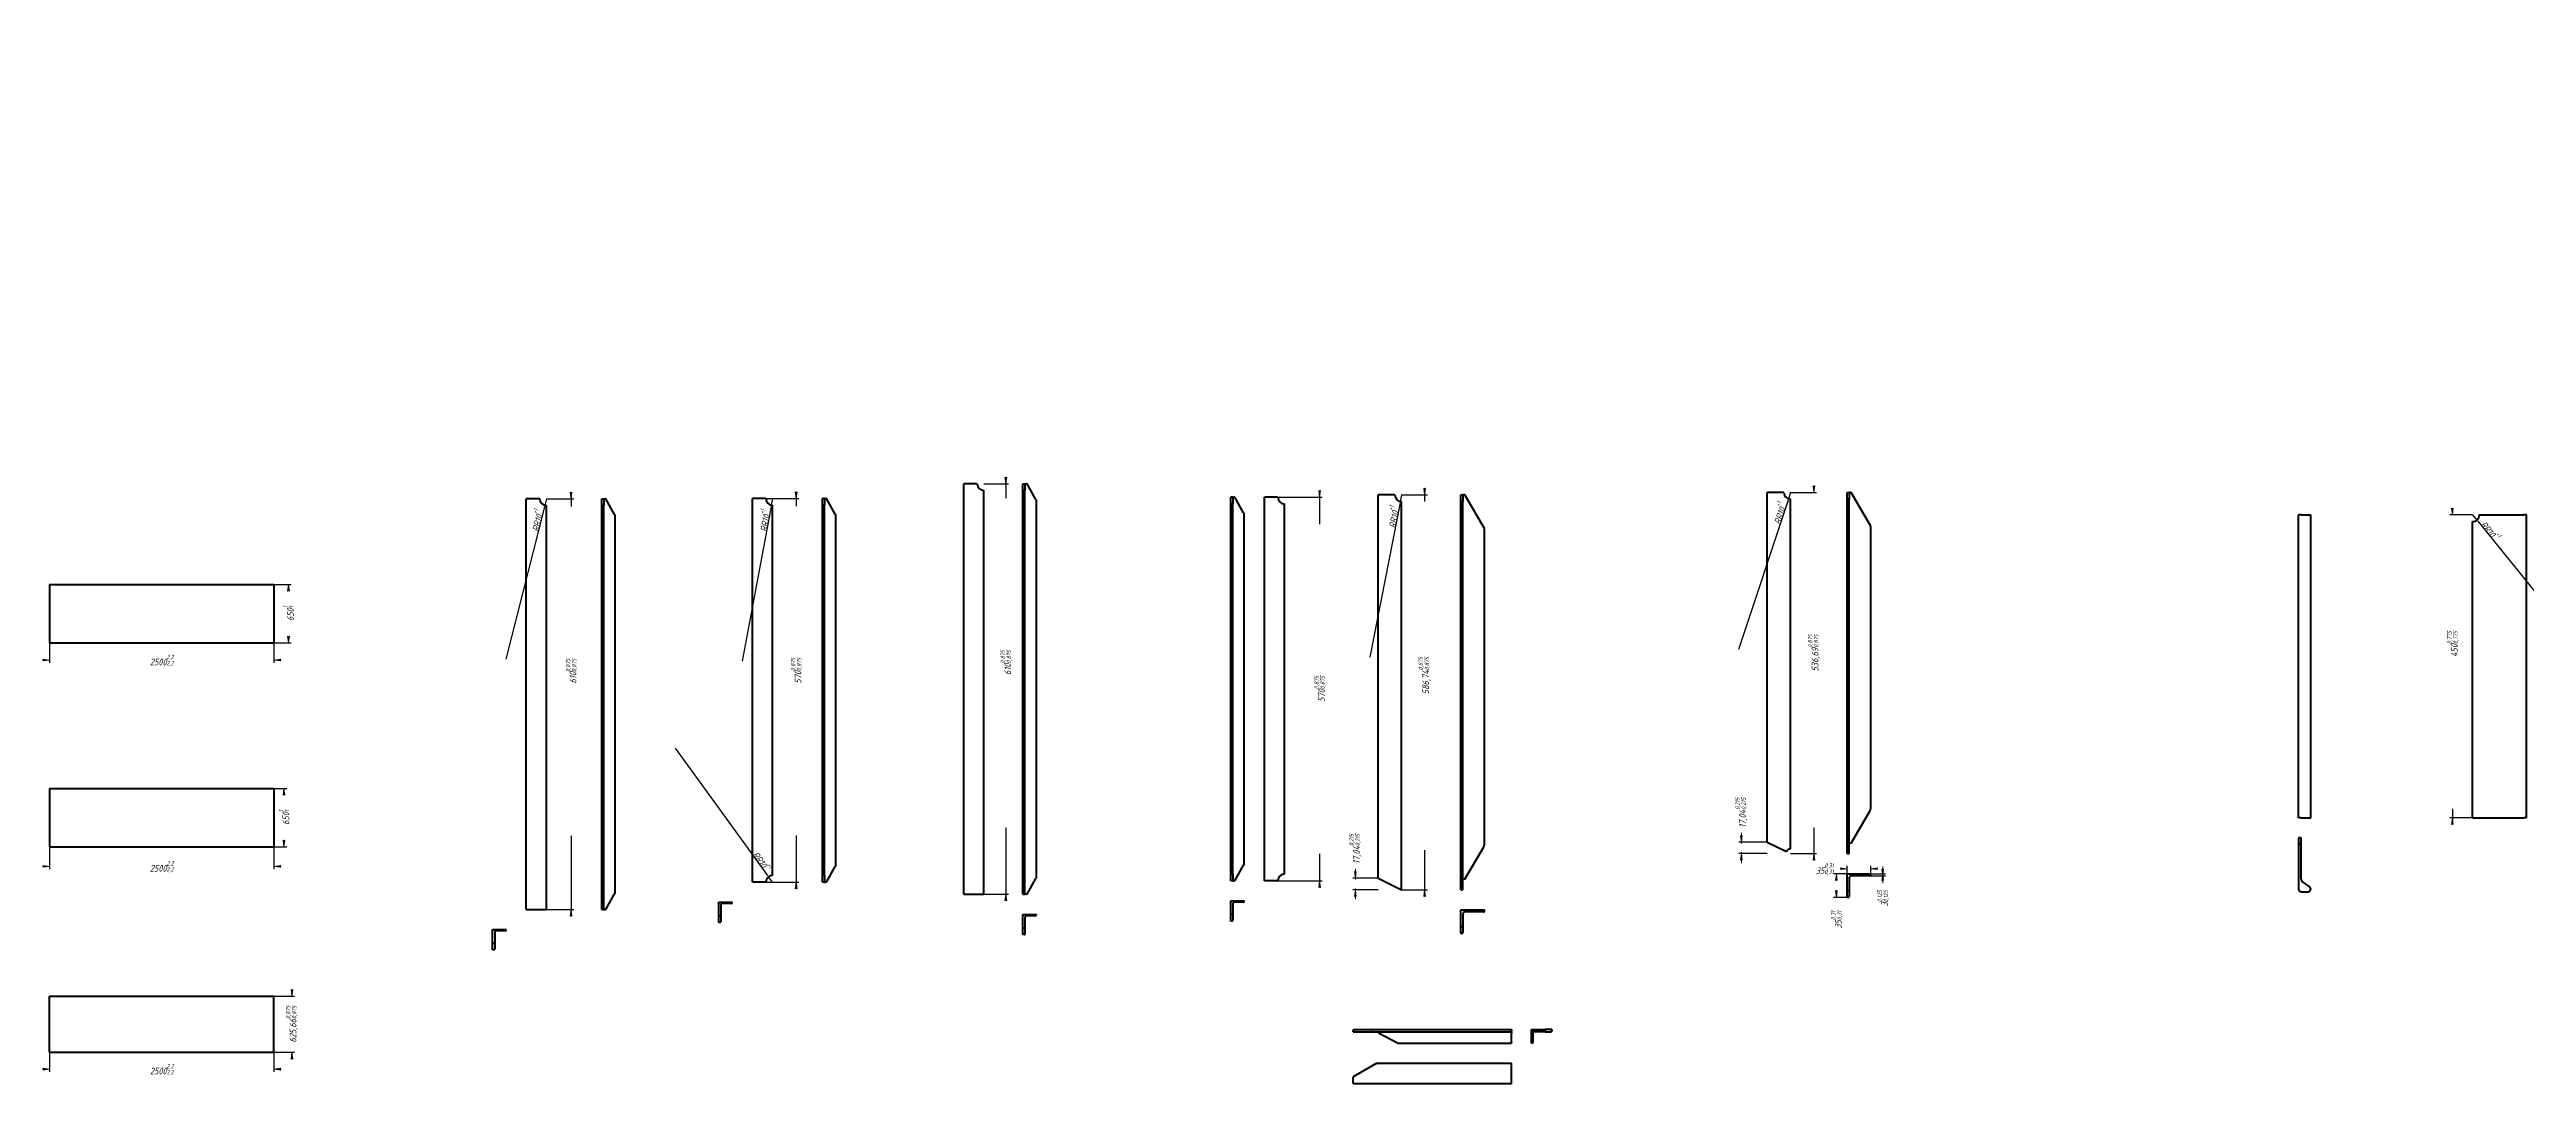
# Model space of a CAD drawing. Header units: millimetres. Extents: x -33 to 1807, y -471 to 297.
import ezdxf

# ---------------------------------------------------------------- set-up
doc = ezdxf.new("R2010")
doc.units = ezdxf.units.MM
doc.linetypes.add('K5LT_BASIC', pattern=[0])
doc.linetypes.add('K5LT_THIN', pattern=[0])
doc.layers.add('Системный слой', color=7, linetype='Continuous')
doc.layers.add('Системный слой (1)', color=7, linetype='Continuous', true_color=0x909090)
doc.styles.add('KDIMTEXTSTYLE', font='GOST_AU.SHX', dxfattribs={"width": 0.96, "oblique": 15, "height": 5})
doc.dimstyles.new('KDIMSTYLE (0.07)', dxfattribs={"dimtxt": 5, "dimasz": 1, "dimexe": 2, "dimexo": 0, "dimgap": 1, "dimtad": 1, "dimlfac": 15, "dimtxsty": 'KDIMTEXTSTYLE', "dimsah": 1, "dimcen": 0, "dimdle": 1, "dimadec": 0, "dimazin": 0, "dimtfac": 0.667, "dimtmove": 0, "dimatfit": 3, "dimfxl": 1, "dimtvp": 1, "dimtolj": 1, "dimtzin": 0, "dimarcsym": 0})
doc.dimstyles.new('KDIMSTYLE (0.50)', dxfattribs={"dimtxt": 5, "dimasz": 1, "dimexe": 2, "dimexo": 0, "dimgap": 1, "dimtad": 1, "dimlfac": 2, "dimtxsty": 'KDIMTEXTSTYLE', "dimsah": 1, "dimcen": 0, "dimdle": 1, "dimadec": 0, "dimazin": 0, "dimtfac": 0.667, "dimtmove": 0, "dimatfit": 3, "dimfxl": 1, "dimtvp": 1, "dimtolj": 1, "dimtzin": 0, "dimarcsym": 0})

# ---------------------------------------------------------------- blocks, each defined once
blk = doc.blocks.new('KDIMARROW_01')
at = {"layer": 'Системный слой'}
blk.add_hatch(color=0, dxfattribs=at).paths.add_polyline_path([(0, 0), (-5, 0.658262491226197), (-4.5, 5.51091059616309e-16), (-5, -0.6582624912261956)])
at = {"layer": 'Системный слой', "color": 0, "linetype": 'K5LT_THIN', "lineweight": 18}
for p, q in [((-4.5, 5.51091059616309e-16), (-5, 0.658262491226197)), ((-5, 0.658262491226197), (0, 0)), ((0, 0), (-5, -0.6582624912261956)), ((-5, -0.6582624912261956), (-4.5, 5.51091059616309e-16))]:
    blk.add_line(p, q, dxfattribs=at)
at = {"layer": 'Системный слой (1)', "color": 0, "linetype": 'K5LT_THIN', "lineweight": 18}
blk.add_line((0, 0), (-1, 0), dxfattribs=at)
blk = doc.blocks.new('KDIMARROW_02')
at = {"layer": 'Системный слой'}
blk.add_hatch(color=0, dxfattribs=at).paths.add_polyline_path([(4.5, -5.51091059616309e-16), (5, 0.6582624912261956), (0, 0), (5, -0.658262491226197)])
at = {"layer": 'Системный слой', "color": 0, "linetype": 'K5LT_THIN', "lineweight": 18}
for p, q in [((5, 0.6582624912261956), (0, 0)), ((0, 0), (5, -0.658262491226197)), ((0, 0), (7, -8.572527594031472e-16)), ((4.5, -5.51091059616309e-16), (5, 0.6582624912261956)), ((5, -0.658262491226197), (4.5, -5.51091059616309e-16))]:
    blk.add_line(p, q, dxfattribs=at)
at = {"layer": 'Системный слой (1)', "color": 0, "linetype": 'K5LT_THIN', "lineweight": 18}
blk.add_line((0, 0), (-1, 0), dxfattribs=at)

msp = doc.modelspace()

# ---------------------------------------------------------------- linework, layer by layer
at = {"layer": 'Системный слой (1)', "color": 5, "linetype": 'K5LT_BASIC', "lineweight": 60, "true_color": 0x0000ff}
for p, q in [((499.12676718782, -36.63533746956966), (489.12676718782, -36.63533746956966)), ((489.12676718782, -321.6353374695697), (489.12676718782, -36.63533746956966)), ((542.6267671878195, -36.63533746956966), (541.1267671878194, -36.63533746956966)), ((541.1267671878194, -41.63533746956966), (541.1267671878194, -36.63533746956966)), ((542.6267671878195, -36.63533746956966), (542.6267671878195, -41.61027465510273)), ((542.6267671878195, -36.63533746956966), (543.6267671878196, -36.63533746956966)), ((544.1267671878194, -36.63533746956966), (543.6267671878196, -36.63533746956966)), ((550.6267671878195, -48.24248032671261), (544.1267671878194, -36.63533746956966)), ((646.1009709890376, -330.6353374695692), (646.1009709890376, -25.63533746956921)), ((656.1009709890377, -25.63533746956921), (646.1009709890376, -25.63533746956921)), ((661.1009709890376, -330.6353374695692), (661.1009709890377, -30.63533746956921)), ((690.1009709890376, -30.63533746956921), (690.1009709890376, -25.63533746956921)), ((690.1009709890376, -25.63533746956921), (691.6009709890377, -25.63533746956921)), ((690.1009709890376, -330.6353374695692), (690.1009709890376, -30.63533746956921)), ((691.1009709890377, -30.63533746956921), (690.1009709890376, -30.63533746956921)), ((691.6009709890377, -25.63533746956921), (692.6009709890378, -25.63533746956921)), ((691.6009709890377, -25.63533746956921), (691.6009709890377, -30.61027465510227)), ((691.6009709890376, -330.6353374695692), (691.6009709890377, -30.61027465510227)), ((693.1009709890376, -25.63533746956921), (692.6009709890378, -25.63533746956921)), ((699.6009709890377, -37.24248032671221), (693.1009709890376, -25.63533746956921)), ((845.8871559750696, -35.63533746956921), (844.3871559750695, -35.63533746956921)), ((844.3871559750695, -40.63533746956921), (844.3871559750695, -35.63533746956921)), ((845.8871559750696, -35.63533746956921), (845.8871559750696, -40.61027465510227)), ((845.8871559750696, -35.63533746956921), (846.8871559750697, -35.63533746956921)), ((847.3871559750695, -35.63533746956921), (846.8871559750697, -35.63533746956921)), ((853.8871559750696, -47.24248032671215), (847.3871559750695, -35.63533746956921)), ((879.3871559750698, -35.63533746956921), (869.3871559750698, -35.63533746956921)), ((869.3871559750698, -320.6353374695692), (869.3871559750698, -35.63533746956921)), ((953.7801484188576, -318.7896282591973), (953.7801484188578, -33.93828475042909)), ((966.2801484188581, -33.93828475042909), (953.7801484188578, -33.93828475042909)), ((1015.280148418857, -38.93828475042903), (1015.280148418857, -33.93828475042909)), ((1015.280148418857, -33.93828475042909), (1016.780148418857, -33.93828475042909)), ((1016.780148418857, -33.93828475042909), (1016.780148418857, -38.88171473375036)), ((1018.280148418857, -33.93828475042909), (1016.780148418857, -33.93828475042909)), ((1032.030148418857, -57.64518130215316), (1018.280148418857, -33.93828475042909)), ((1242.683080552258, -291.9201417334533), (1242.683080552258, -32.09241851751955)), ((1255.183080552258, -32.09241851751955), (1242.683080552258, -32.09241851751955)), ((1302.183080552256, -32.09241851751955), (1303.683080552257, -32.09241851751955)), ((1302.183080552257, -37.09241851751949), (1302.183080552256, -32.09241851751955)), ((1303.683080552257, -32.09241851751955), (1303.683080552256, -37.03584850084081)), ((1305.183080552256, -32.09241851751955), (1303.683080552257, -32.09241851751955)), ((1318.933080552256, -55.79931506924362), (1305.183080552256, -32.09241851751955)), ((321.2650297092123, -341.885466801781), (321.2650297092123, -36.88546680178104)), ((331.2650297092127, -36.88546680178104), (321.2650297092123, -36.88546680178104)), ((336.2650297092127, -341.885466801781), (336.2650297092127, -41.88546680178104)), ((377.2650297092101, -41.88546680178104), (377.2650297092101, -36.88546680178104)), ((377.2650297092101, -36.88546680178104), (378.7650297092101, -36.88546680178104)), ((377.2650297092101, -341.885466801781), (377.2650297092101, -41.88546680178104)), ((378.2650297092102, -41.88546680178104), (377.2650297092101, -41.88546680178104)), ((378.7650297092101, -36.88546680178104), (378.7650297092101, -41.8604039873141)), ((378.7650297092101, -36.88546680178104), (379.7650297092102, -36.88546680178104)), ((378.7650297092101, -341.885466801781), (378.7650297092101, -41.8604039873141)), ((380.2650297092101, -36.88546680178104), (379.7650297092102, -36.88546680178104)), ((386.7650297092101, -48.49260965892404), (380.2650297092101, -36.88546680178104)), ((386.7650297092101, -48.49260965892404), (387.2650297092101, -49.38546680178104)), ((387.2650297092101, -329.385466801781), (387.2650297092101, -49.38546680178104)), ((504.12676718782, -316.6353374695687), (504.12676718782, -41.63533746956966)), ((541.1267671878194, -316.6353374695687), (541.1267671878194, -41.63533746956966)), ((542.1267671878195, -41.63533746956966), (541.1267671878194, -41.63533746956966)), ((542.6267671878195, -316.6604002840356), (542.6267671878195, -41.61027465510273)), ((550.6267671878195, -48.24248032671261), (551.1267671878194, -49.13533746956966)), ((551.1267671878194, -309.1353374695687), (551.1267671878194, -49.13533746956966)), ((699.6009709890377, -37.24248032671221), (700.1009709890377, -38.13533746956921)), ((700.1009709890377, -318.1353374695692), (700.1009709890377, -38.13533746956921)), ((844.3871559750695, -315.6353374695682), (844.3871559750695, -40.63533746956921)), ((845.3871559750696, -40.63533746956921), (844.3871559750695, -40.63533746956921)), ((845.8871559750696, -315.6604002840351), (845.8871559750696, -40.61027465510227)), ((853.8871559750696, -47.24248032671215), (854.3871559750695, -48.13533746956921)), ((854.3871559750695, -308.1353374695682), (854.3871559750695, -48.13533746956921)), ((884.3871559750698, -315.6353374695682), (884.3871559750698, -40.63533746956921)), ((971.2801484188578, -327.3073273742424), (971.2801484188578, -38.93828475042903)), ((1015.280148418857, -327.3073273742424), (1015.280148418857, -38.93828475042903)), ((1016.030148418857, -38.93828475042903), (1015.280148418857, -38.93828475042903)), ((1016.780148418857, -326.9422831264548), (1016.780148418857, -38.88171473375036)), ((1260.183080552258, -296.9378408484984), (1260.183080552258, -37.09241851751949)), ((1302.933080552256, -37.09241851751949), (1302.183080552257, -37.09241851751949)), ((1302.183080552256, -300.4378408484984), (1302.183080552257, -37.09241851751949)), ((1303.683080552256, -300.0727966007108), (1303.683080552256, -37.03584850084081)), ((1637.362507085547, -273.7651296830093), (1637.362507085547, -48.76512968300926)), ((1639.362507085547, -48.76512968300926), (1637.362507085547, -48.76512968300926)), ((1639.362507085547, -48.76512968300926), (1644.507015393093, -48.76512968300926)), ((1644.507015393093, -48.76512968300926), (1646.507015393093, -48.76512968300926)), ((1646.507015393093, -273.7651296830093), (1646.507015393093, -48.76512968300926)), ((1766.673505587178, -273.7651296830093), (1766.673505587178, -53.76512968300921)), ((1771.67350558718, -48.76512968300926), (1804.673505587178, -48.76512968300926)), ((1806.673505587178, -48.76512968300926), (1804.673505587178, -48.76512968300926)), ((1806.673505587178, -273.7651296830093), (1806.673505587178, -48.76512968300926)), ((1032.780148418857, -58.93828475042909), (1032.030148418857, -57.64518130215316)), ((1032.780148418857, -294.1546725069849), (1032.780148418857, -58.93828475042909)), ((1319.683080552256, -57.09241851751955), (1318.933080552256, -55.79931506924362)), ((1319.683080552256, -267.2851859812416), (1319.683080552256, -57.09241851751955)), ((-32.81804894095583, -100.4869558577005), (-32.81804894095583, -143.8202891910339)), ((-32.81804894095583, -100.4869558577005), (133.8486177257108, -100.4869558577005)), ((133.8486177257108, -100.4869558577005), (133.8486177257108, -143.8202891910339)), ((-32.81804894095583, -143.8202891910339), (133.8486177257108, -143.8202891910339)), ((-32.81804894095588, -252.0113402136961), (133.8486177257108, -252.0113402136961)), ((-32.81804894095588, -252.0113402136961), (-32.81804894095588, -295.3446735470294)), ((133.8486177257108, -252.0113402136961), (133.8486177257108, -295.3446735470294)), ((1305.183080552256, -292.6502302290291), (1318.933080552256, -268.9433336773049)), ((1639.362507085547, -273.7651296830093), (1637.362507085547, -273.7651296830093)), ((1639.362507085547, -273.7651296830093), (1644.507015393093, -273.7651296830093)), ((1644.507015393093, -273.7651296830093), (1646.507015393093, -273.7651296830093)), ((1766.673505587178, -273.7651296830093), (1804.673505587178, -273.7651296830093)), ((1806.673505587178, -273.7651296830093), (1804.673505587178, -273.7651296830093)), ((1242.683080552258, -291.9201417334533), (1257.036053899898, -298.9061022123938)), ((1637.362507085547, -288.765129683009), (1637.362507085547, -293.7651296830106)), ((1639.362507085546, -288.7651296830106), (1637.362507085547, -288.765129683009)), ((1639.362507085546, -293.7651296830106), (1637.362507085547, -293.7651296830106)), ((1637.362507085547, -293.7651296830106), (1637.362507085547, -326.765129683009)), ((1639.362507085546, -293.7651296830106), (1639.362507085546, -288.7651296830106)), ((1639.362507085547, -319.5151296830093), (1639.362507085546, -293.7651296830106)), ((-32.81804894095588, -295.3446735470294), (133.8486177257108, -295.3446735470294)), ((544.1267671878194, -321.6353374695687), (550.6267671878195, -310.0281946124258)), ((551.1267671878194, -309.1353374695687), (550.6267671878195, -310.0281946124258)), ((847.3871559750695, -320.6353374695682), (853.8871559750696, -309.0281946124253)), ((854.3871559750695, -308.1353374695682), (853.8871559750696, -309.0281946124253)), ((1018.280148418857, -319.5197167547726), (1032.030148418857, -295.8128202030484)), ((1302.183080552256, -300.4378408484984), (1302.933080552256, -300.4378408484984)), ((380.2650297092101, -341.885466801781), (386.7650297092101, -330.2783239446381)), ((387.2650297092101, -329.385466801781), (386.7650297092101, -330.2783239446381)), ((499.12676718782, -321.6353374695697), (489.12676718782, -321.6353374695697)), ((542.1267671878195, -316.6353374695687), (541.1267671878194, -316.6353374695687)), ((541.1267671878194, -321.6353374695697), (541.1267671878194, -316.6353374695687)), ((542.6267671878195, -321.6353374695687), (541.1267671878194, -321.6353374695697)), ((542.6267671878195, -316.6604002840356), (542.6267671878195, -321.6353374695687)), ((542.6267671878195, -321.6353374695687), (543.6267671878196, -321.6353374695697)), ((544.1267671878194, -321.6353374695687), (543.6267671878196, -321.6353374695697)), ((646.1009709890376, -330.6353374695692), (661.1009709890376, -330.6353374695692)), ((690.1009709890376, -330.6353374695692), (691.1009709890377, -330.6353374695692)), ((691.1009709890377, -330.6353374695692), (691.6009709890376, -330.6353374695692)), ((692.6009709890378, -330.6353374695692), (691.6009709890376, -330.6353374695692)), ((692.6009709890378, -330.6353374695692), (693.1009709890376, -330.6353374695692)), ((693.1009709890376, -330.6353374695692), (699.6009709890377, -319.0281946124263)), ((700.1009709890377, -318.1353374695692), (699.6009709890377, -319.0281946124263)), ((844.3871559750695, -320.6353374695692), (844.3871559750695, -315.6353374695682)), ((845.3871559750696, -315.6353374695682), (844.3871559750695, -315.6353374695682)), ((845.8871559750696, -320.6353374695682), (844.3871559750695, -320.6353374695692)), ((845.8871559750696, -315.6604002840351), (845.8871559750696, -320.6353374695682)), ((845.8871559750696, -320.6353374695682), (846.8871559750697, -320.6353374695692)), ((847.3871559750695, -320.6353374695682), (846.8871559750697, -320.6353374695692)), ((879.3871559750698, -320.6353374695692), (869.3871559750698, -320.6353374695692)), ((953.7801484188576, -318.7896282591973), (971.2801484188578, -327.3073273742424)), ((1015.280148418857, -327.3073273742424), (1016.030148418857, -327.3073273742424)), ((1302.183080552256, -315.4378408484979), (1305.183080552256, -315.4378408484979)), ((1302.183080552256, -327.9378408484981), (1302.183080552256, -315.4378408484979)), ((1302.183080552256, -327.9378408484981), (1303.683080552257, -327.9378408484981)), ((1302.183080552257, -332.9378408484979), (1302.183080552256, -327.9378408484981)), ((1303.683080552256, -318.4378408484979), (1303.683080552257, -327.9378408484981)), ((1303.683080552257, -327.9378408484981), (1303.683080552256, -332.1878408484979)), ((1305.183080552256, -315.4378408484979), (1319.683080552256, -315.4378408484979)), ((1305.183080552256, -316.9378408484979), (1305.183080552256, -315.4378408484979)), ((1318.933080552256, -316.9378408484979), (1305.183080552256, -316.9378408484979)), ((1319.683080552256, -316.1878408484999), (1319.683080552256, -315.4378408484979)), ((1639.362507085547, -328.765129683009), (1644.507015393093, -328.765129683009)), ((1645.686639522082, -325.1500485970246), (1640.182882956557, -321.1302107689942)), ((321.2650297092123, -341.885466801781), (336.2650297092127, -341.885466801781)), ((377.2650297092101, -341.885466801781), (378.2650297092102, -341.885466801781)), ((378.2650297092102, -341.885466801781), (378.7650297092101, -341.885466801781)), ((379.7650297092102, -341.885466801781), (378.7650297092101, -341.885466801781)), ((379.7650297092102, -341.885466801781), (380.2650297092101, -341.885466801781)), ((464.1267671878194, -346.63533746957), (464.1267671878194, -336.63533746957)), ((464.1267671878194, -336.63533746957), (467.1267671878194, -336.63533746957)), ((465.6267671878195, -346.63533746957), (464.1267671878194, -346.63533746957)), ((464.1267671878194, -351.63533746957), (464.1267671878194, -346.63533746957)), ((465.6267671878195, -338.6353374695698), (465.6267671878195, -346.63533746957)), ((465.6267671878195, -346.63533746957), (465.6267671878195, -351.13533746957)), ((467.1267671878194, -337.63533746957), (466.6267671878196, -337.63533746957)), ((467.1267671878194, -337.63533746957), (467.1267671878194, -336.63533746957)), ((467.1267671878194, -336.63533746957), (474.1267671878194, -336.63533746957)), ((473.6267671878195, -337.63533746957), (467.1267671878194, -337.63533746957)), ((474.1267671878194, -337.1353374695698), (474.1267671878194, -336.63533746957)), ((690.1009709890376, -345.6353374695693), (693.1009709890376, -345.6353374695694)), ((690.1009709890376, -355.6353374695694), (690.1009709890376, -345.6353374695693)), ((691.6009709890377, -347.6353374695693), (691.6009709890377, -355.6353374695694)), ((693.1009709890376, -346.6353374695693), (692.6009709890378, -346.6353374695693)), ((693.1009709890376, -346.6353374695693), (693.1009709890376, -345.6353374695694)), ((693.1009709890376, -345.6353374695694), (700.1009709890377, -345.6353374695694)), ((699.6009709890377, -346.6353374695693), (693.1009709890376, -346.6353374695693)), ((700.1009709890377, -346.1353374695694), (700.1009709890377, -345.6353374695694)), ((844.3871559750695, -345.6353374695694), (844.3871559750695, -335.6353374695694)), ((844.3871559750695, -335.6353374695694), (847.3871559750695, -335.6353374695694)), ((845.8871559750696, -345.6353374695694), (844.3871559750695, -345.6353374695694)), ((844.3871559750695, -350.6353374695694), (844.3871559750695, -345.6353374695694)), ((845.8871559750696, -337.6353374695694), (845.8871559750696, -345.6353374695694)), ((845.8871559750696, -345.6353374695694), (845.8871559750696, -350.1353374695694)), ((847.3871559750695, -336.6353374695695), (846.8871559750697, -336.6353374695694)), ((847.3871559750695, -336.6353374695695), (847.3871559750695, -335.6353374695694)), ((847.3871559750695, -335.6353374695694), (854.3871559750695, -335.6353374695694)), ((853.8871559750696, -336.6353374695694), (847.3871559750695, -336.6353374695695)), ((854.3871559750695, -336.1353374695695), (854.3871559750695, -335.6353374695694)), ((1015.280148418857, -342.3073273742427), (1018.280148418857, -342.3073273742427)), ((1015.280148418857, -354.807327374243), (1015.280148418857, -342.3073273742427)), ((1016.780148418857, -345.3073273742427), (1016.780148418857, -354.807327374243)), ((1018.280148418857, -342.3073273742427), (1032.780148418857, -342.3073273742427)), ((1018.280148418857, -343.8073273742427), (1018.280148418857, -342.3073273742427)), ((1032.030148418857, -343.8073273742427), (1018.280148418857, -343.8073273742427)), ((1032.780148418857, -343.0573273742448), (1032.780148418857, -342.3073273742427)), ((1302.933080552256, -332.9378408484979), (1302.183080552257, -332.9378408484979)), ((296.2650297092101, -356.8854668017811), (299.2650297092101, -356.8854668017816)), ((296.2650297092101, -366.8854668017816), (296.2650297092101, -356.8854668017811)), ((296.2650297092101, -371.8854668017816), (296.2650297092101, -366.8854668017816)), ((296.2650297092101, -366.8854668017816), (297.7650297092101, -366.8854668017816)), ((297.7650297092101, -358.8854668017814), (297.7650297092101, -366.8854668017816)), ((297.7650297092101, -366.8854668017816), (297.7650297092101, -371.3854668017811)), ((299.2650297092101, -357.8854668017811), (298.7650297092102, -357.8854668017811)), ((299.2650297092101, -357.8854668017811), (299.2650297092101, -356.8854668017816)), ((299.2650297092101, -356.8854668017816), (306.2650297092101, -356.8854668017816)), ((305.7650297092101, -357.8854668017811), (299.2650297092101, -357.8854668017811)), ((306.2650297092101, -357.3854668017814), (306.2650297092101, -356.8854668017816)), ((465.1267671878195, -351.63533746957), (464.1267671878194, -351.63533746957)), ((690.1009709890376, -360.6353374695694), (690.1009709890376, -355.6353374695694)), ((690.1009709890376, -355.6353374695694), (691.6009709890377, -355.6353374695694)), ((691.1009709890377, -360.6353374695694), (690.1009709890376, -360.6353374695694)), ((691.6009709890377, -355.6353374695694), (691.6009709890377, -360.1353374695693)), ((845.3871559750696, -350.6353374695694), (844.3871559750695, -350.6353374695694)), ((1015.280148418857, -359.8073273742427), (1015.280148418857, -354.807327374243)), ((1015.280148418857, -354.807327374243), (1016.780148418857, -354.807327374243)), ((1016.030148418857, -359.8073273742427), (1015.280148418857, -359.8073273742427)), ((1016.780148418857, -354.807327374243), (1016.780148418857, -359.0573273742427)), ((297.2650297092102, -371.8854668017816), (296.2650297092101, -371.8854668017816)), ((-32.81804894095588, -448.0628108110973), (-32.81804894095588, -406.35189635682)), ((-32.81804894095588, -406.35189635682), (133.8486177257108, -406.35189635682)), ((133.8486177257108, -448.0628108110973), (133.8486177257108, -406.35189635682)), ((935.3238927439638, -431.245261885792), (1052.823892743963, -431.245261885792)), ((935.3238927439638, -431.245261885792), (935.3238927439638, -432.2452618857922)), ((935.3238927439638, -432.7452618857921), (935.3238927439638, -432.2452618857922)), ((935.3238927439638, -432.7452618857921), (1052.823892743963, -432.7452618857921)), ((949.6456452837571, -432.745261885792), (949.6456452837571, -432.7623091822754)), ((954.6768339204347, -433.7452618857922), (952.8238927439636, -432.745261885792)), ((954.6768339204347, -433.7452618857922), (967.6474221557283, -440.7452618857921)), ((968.5738927439636, -441.245261885792), (967.6474221557283, -440.7452618857921)), ((968.5738927439636, -441.245261885792), (1052.823892743963, -441.245261885792)), ((1052.823892743963, -431.245261885792), (1052.823892743963, -432.2452618857922)), ((1052.823892743963, -432.7452618857921), (1052.823892743963, -432.2452618857922)), ((1052.823892743963, -432.7452618857921), (1052.823892743963, -433.7452618857922)), ((1052.823892743963, -440.7452618857921), (1052.823892743963, -433.7452618857922)), ((1052.823892743963, -440.7452618857921), (1052.823892743963, -441.245261885792)), ((1067.823892743965, -431.245261885792), (1077.823892743966, -431.245261885792)), ((1067.823892743965, -432.745261885792), (1067.823892743965, -431.245261885792)), ((1067.823892743965, -441.245261885792), (1067.823892743965, -432.745261885792)), ((1069.640034149798, -432.745261885792), (1067.823892743965, -432.745261885792)), ((1068.323892743966, -441.245261885792), (1067.823892743965, -441.245261885792)), ((1068.823892743966, -433.7452618857922), (1068.823892743966, -440.7452618857921)), ((1069.640034149798, -432.7623091822754), (1069.640034149798, -432.745261885792)), ((1077.823892743966, -432.745261885792), (1069.823892743966, -432.745261885792)), ((1082.823892743965, -431.245261885792), (1077.823892743966, -431.245261885792)), ((1077.823892743966, -431.245261885792), (1077.823892743966, -432.745261885792)), ((1077.823892743966, -432.745261885792), (1082.323892743965, -432.7452618857921)), ((1082.823892743965, -431.245261885792), (1082.823892743965, -432.2452618857922)), ((-32.81804894095588, -448.0628108110973), (133.8486177257108, -448.0628108110973)), ((952.8238927439637, -456.2452618857944), (935.3238927439638, -466.2452618857947)), ((952.8238927439637, -456.2452618857944), (1052.823892743963, -456.2452618857944)), ((1052.823892743963, -471.2452618857944), (1052.823892743963, -456.2452618857944)), ((935.3238927439638, -471.2452618857944), (935.3238927439638, -466.2452618857947)), ((935.3238927439638, -471.2452618857944), (1052.823892743963, -471.2452618857944))]:
    msp.add_line(p, q, dxfattribs=at)
for centre, radius, start, end in [((504.12676718782, -36.63533746956966), 4.999999999999893, 180, 270), ((661.1009709890377, -25.63533746956921), 5.000000000000004, 180, 270), ((884.3871559750698, -35.63533746956921), 5.000000000000004, 180, 270), ((971.2801484188578, -33.93828475042909), 4.999999999999893, 180, 270), ((1260.183080552258, -32.09241851751955), 4.999999999999893, 180, 270), ((336.2650297092127, -36.88546680178104), 4.999999999999893, 180, 270), ((1766.67350558718, -48.76512968300926), 4.999999999999893, 269.9999999999818, 0), ((1260.183080552258, -300.4378408484984), 3.5, 90, 154.0466242976338), ((504.12676718782, -321.6353374695687), 4.999999999999894, 90, 180), ((884.3871559750698, -320.6353374695682), 5.000000000000004, 90, 180), ((1305.183080552256, -318.4378408484977), 1.499999999999835, 90, 180.0000000000086), ((1318.933080552256, -316.1878408484979), 0.7500000000000286, 270, 0), ((1639.362507085547, -326.765129683009), 2.000000000000002, 180, 270), ((1641.362507085547, -319.5151296830093), 2.000000000000003, 179.9999999999957, 233.8563271377317), ((1644.507015393093, -326.765129683009), 2.000000000000002, 270, 53.85632713772705), ((466.6267671878194, -338.6353374695698), 0.9999999999998903, 89.99999999998697, 180), ((473.6267671878195, -337.1353374695698), 0.4999999999997234, 270, 0), ((692.6009709890376, -347.6353374695693), 1.000000000000001, 89.99999999998697, 180), ((699.6009709890377, -346.1353374695694), 0.4999999999999454, 270, 0), ((846.8871559750695, -337.6353374695694), 0.9999999999998903, 89.99999999998697, 180), ((853.8871559750696, -336.1353374695695), 0.4999999999999454, 270, 0), ((1018.280148418857, -345.3073273742425), 1.499999999999835, 90, 180.0000000000086), ((1032.030148418857, -343.0573273742427), 0.7500000000000286, 270, 0), ((1302.933080552256, -332.1878408484979), 0.7500000000000286, 270, 0), ((298.76502970921, -358.8854668017814), 0.9999999999998903, 89.99999999998697, 180), ((305.7650297092101, -357.3854668017814), 0.4999999999997234, 270, 0), ((465.1267671878195, -351.13533746957), 0.4999999999997234, 270, 0), ((691.1009709890377, -360.1353374695694), 0.4999999999999454, 270, 0), ((845.3871559750696, -350.1353374695695), 0.4999999999999454, 270, 0), ((1016.030148418857, -359.0573273742427), 0.7500000000000286, 270, 0), ((297.2650297092102, -371.3854668017816), 0.4999999999997234, 270, 0), ((1068.323892743966, -440.7452618857921), 0.4999999999999455, 270, 0), ((1069.823892743966, -433.745261885792), 0.9999999999998903, 99.85466058349613, 180), ((1069.823892743966, -433.745261885792), 0.9999999999998905, 90.00000000000107, 100.5945932294501), ((1082.323892743966, -432.2452618857922), 0.4999999999999454, 269.999999999974, 0)]:
    msp.add_arc(centre, radius, start, end, dxfattribs=at)
for centre, major_axis, ratio, start_param, end_param in [((1318.933080552256, -268.5782894295165), (0.7333470225155408, 1.340889681401938), 0.1172125949400587, 4.501265180733402, 6.072061507528527), ((1032.030148418857, -295.4477759552599), (0.7333470225155408, 1.340889681401938), 0.1172125949400587, 4.501265180733393, 6.072061507528558), ((1305.183080552256, -293.3803187246039), (-1.499999999999835, 1.836970198720828e-16), 0.4867256637168651, 4.71238898038469, 6.283185307179586), ((1302.933080552256, -300.0727966007108), (-0.7500000000000285, 9.184850993605498e-17), 0.4867256637168651, 1.570796326794859, 3.14159265358982), ((1016.030148418857, -326.9422831264548), (-0.7500000000000285, 2.906866945265374e-14), 0.4867256637168651, 1.570796326794877, 3.141592653590108), ((1018.280148418857, -320.2498052503478), (-1.499999999999835, 5.813733890529887e-14), 0.4867256637168651, 4.71238898038469, 6.283185307179586), ((949.3238927439638, -433.745261885792), (1.749999999999802, 0), 0.5714285714285734, 1.385885792031593, 1.570796326795092)]:
    msp.add_ellipse(centre, major_axis=major_axis, ratio=ratio, start_param=start_param, end_param=end_param, dxfattribs=at)
for points, knots in [([(691.6009709890377, -30.61027465510227), (691.6009573450259, -30.61511793745689), (691.5913537901819, -30.62075956540383), (691.5629700729015, -30.62603951322109), (691.538019558904, -30.62892221857669), (691.5052709666109, -30.63128732478344), (691.464064721278, -30.63303510984201), (691.416450930057, -30.63417133128121), (691.3650026902382, -30.63482843421491), (691.2947474830253, -30.63525521846731), (691.2064046514051, -30.6353456762597), (691.1348219158671, -30.63533731518129), (691.1009709890377, -30.63533746956921)], [0, 0, 0, 0, 2.378389022524004, 3.309550532427808, 4.195948990271651, 5.206838021668867, 6.329768316395026, 7.384149438618061, 8.424115879430877, 9.463911747945891, 11.33528591396266, 13, 13, 13, 13]), ([(378.7650297092101, -41.8604039873141), (378.7650160651981, -41.86524726966849), (378.7554125103543, -41.87088889761549), (378.7270287930738, -41.8761688454328), (378.7020782790765, -41.8790515507884), (378.6693296867835, -41.88141665699521), (378.6281234414502, -41.88316444205373), (378.5805096502302, -41.88430066349292), (378.5290614104109, -41.88495776642657), (378.4588062031982, -41.88538455067902), (378.3704633715782, -41.88547500847136), (378.2988806360401, -41.88546664739329), (378.2650297092102, -41.88546680178104)], [0, 0, 0, 0, 2.378389022510777, 3.309550532404692, 4.195948990262479, 5.206838021658229, 6.329768316383092, 7.384149438609469, 8.424115879416615, 9.463911747930968, 11.33528591394887, 13, 13, 13, 13]), ([(542.6267671878195, -41.61027465510273), (542.6267535437853, -41.61511793471351), (542.6171499994495, -41.62075956032498), (542.5887663074976, -41.6260395079446), (542.5638158003075, -41.6289222148809), (542.5310672009916, -41.63128732302613), (542.4898609396499, -41.63303510933747), (542.4422471351409, -41.634171331201), (542.390798889018, -41.63482843421531), (542.3205436818042, -41.63525521846765), (542.232200850185, -41.63534567625982), (542.1606181146485, -41.63533731518197), (542.1267671878195, -41.63533746956966)], [0, 0, 0, 0, 2.378387675577199, 3.309548800882807, 4.195947453003845, 5.206837060242189, 6.329767932201006, 7.384149438654928, 8.424115879460228, 9.463911747975065, 11.33528591399432, 13, 13, 13, 13]), ([(845.8871559750696, -40.61027465510227), (845.8871423310359, -40.61511793471345), (845.8775387866996, -40.62075956032436), (845.8491550947487, -40.62603950794437), (845.8242045875583, -40.62892221488039), (845.7914559882437, -40.63128732302584), (845.7502497269027, -40.6330351093369), (845.7026359223937, -40.63417133120083), (845.6511876762709, -40.63482843421474), (845.5809324690568, -40.63525521846753), (845.492589637437, -40.6353456762597), (845.4210069018993, -40.6353373151818), (845.3871559750696, -40.63533746956921)], [0, 0, 0, 0, 2.378387675569184, 3.309548800881731, 4.195947452994395, 5.206837060221495, 6.329767932165648, 7.384149438613276, 8.424115879427479, 9.463911747945506, 11.33528591396148, 13, 13, 13, 13]), ([(1016.780148418857, -38.88171473375036), (1016.780148485869, -38.89190568574674), (1016.767590520819, -38.90404841283834), (1016.730064207698, -38.91566451701641), (1016.695456871965, -38.92244964829371), (1016.659327812046, -38.92683713458791), (1016.618078820304, -38.93032817253226), (1016.580053151769, -38.93267791594968), (1016.5402204589, -38.9343387046639), (1016.486275858949, -38.93603590065408), (1016.421308787351, -38.93722244647722), (1016.346191127945, -38.93783635417736), (1016.278516629069, -38.93813402149078), (1016.213599558735, -38.93824969551429), (1016.126615072237, -38.9382892278133), (1016.066881167671, -38.93828474499185), (1016.030148418857, -38.93828475042903)], [0, 0, 0, 0, 2.930212743135385, 4.064887703645217, 5.154596186983259, 6.56968992528942, 7.125061583382238, 8.17870711529872, 9.087108083809067, 9.53989639270503, 11.26679125801721, 12.49536414515698, 13.18864953549092, 14.43626336889734, 15.42723323198426, 17, 17, 17, 17]), ([(1303.683080552256, -37.03584850084081), (1303.683080619266, -37.04603944326294), (1303.67052267769, -37.05818216116717), (1303.632996423786, -37.06979826358929), (1303.598389108016, -37.07658340024369), (1303.562260044133, -37.08097089180984), (1303.521011023101, -37.08446193501084), (1303.482985323016, -37.08681168137434), (1303.443152602429, -37.08847247142455), (1303.389207994035, -37.09016966771355), (1303.324240921229, -37.09135621356313), (1303.24912326134, -37.0919701212681), (1303.181448762468, -37.09226778858113), (1303.116531692134, -37.09238346260406), (1303.029547205637, -37.09242299490421), (1302.969813301069, -37.09241851208196), (1302.933080552256, -37.09241851751949)], [0, 0, 0, 0, 2.930209899902175, 4.064884153491551, 5.154592701729333, 6.569687472379214, 7.125059826589456, 8.17870662349311, 9.087108016162842, 9.539896370080369, 11.2667912581369, 12.49536414516449, 13.18864953547923, 14.43626336890471, 15.4272332319873, 17, 17, 17, 17]), ([(542.1267671878195, -316.6353374695687), (542.160613903359, -316.6353398345516), (542.2093124181149, -316.6353316225418), (542.2722188216017, -316.6353749582051), (542.3193427824433, -316.6354656689704), (542.369976058313, -316.6356921298887), (542.4182919780261, -316.6361529057084), (542.4672640673891, -316.6370223561321), (542.5109684741417, -316.6383980206954), (542.5441330134049, -316.6402674715583), (542.5673967979237, -316.6422087581086), (542.5845098641989, -316.6441384597851), (542.6034597642267, -316.6471937185634), (542.6214570432318, -316.6521759434693), (542.6267678571814, -316.6572170348983), (542.6267671878195, -316.6604002840356)], [0, 0, 0, 0, 2.051912720183456, 2.972909765672038, 3.968685470687606, 5.1072960940563, 6.388393571134139, 7.45604780549539, 8.95599394649358, 10.24688093164888, 10.89318878908857, 11.75418991545759, 12.61313926007029, 14.07349999765678, 16, 16, 16, 16]), ([(845.3871559750696, -315.6353374695682), (845.4210026906088, -315.6353398345511), (845.469701205365, -315.6353316225412), (845.5326076088518, -315.6353749582046), (845.5797315696936, -315.6354656689699), (845.6303648455632, -315.6356921298881), (845.6786807652759, -315.6361529057078), (845.7276528546404, -315.6370223561316), (845.7713572613935, -315.6383980206949), (845.8045218006549, -315.6402674715576), (845.827785585174, -315.642208758108), (845.8448986514497, -315.6441384597846), (845.863848551477, -315.6471937185628), (845.8818458304821, -315.6521759434688), (845.8871566444323, -315.6572170348975), (845.8871559750696, -315.6604002840351)], [0, 0, 0, 0, 2.051912720175998, 2.972909765662672, 3.968685470677788, 5.107296094059736, 6.388393571145533, 7.456047805508502, 8.955993946497411, 10.24688093168346, 10.89318878910483, 11.75418991544707, 12.61313926007647, 14.07349999768526, 16, 16, 16, 16])]:
    msp.add_open_spline(points, degree=3, knots=knots, dxfattribs=at)

# ---------------------------------------------------------------- dimensions: what is measured, and where the dimension line sits
at = {"layer": 'Системный слой (1)', "color": 7}
for center, radius, location in [((504.12676718782, -36.63533746956966), 4.999999999999887, (500.9659704763421, -53.62610077311172)), ((971.2801484188578, -33.93828475042909), 4.999999999999881, (967.9469697888014, -50.89607333586724)), ((1260.183080552258, -32.09241851751955), 4.99999999999992, (1254.737279607825, -48.49424541460291)), ((336.2650297092127, -36.88546680178104), 4.999999999999878, (332.0020591442217, -53.63371314133246)), ((1766.67350558718, -48.76512968300926), 4.999999999999502, (1777.556633205001, -62.19026308057755)), ((504.12676718782, -321.6353374695687), 4.9999999999999245, (493.9810248685717, -307.6446053128981))]:
    msp.add_radius_dim(center=center, radius=radius, location=location, dimstyle='KDIMSTYLE (0.50)', override={"dimpost": '\\H5.0;\\W0.965;\\Q15;R<>\\H0.65x;\\S+1^;\\H1.5x;', "dimblk2": 'KDIMARROW_02', "dimclrt": 7, "dimtolj": 1}, dxfattribs=at).render()
for base, p1, p2, location, dimstyle, override in [((521.6570994919161, -321.6353374695697), (499.12676718782, -36.63533746956966), (499.12676718782, -321.6353374695697), (521.6570994919161, -164.6353374695697), 'KDIMSTYLE (0.50)', {"dimexo": 0, "dimpost": '\\H5.0;\\W0.965;\\Q15;<>\\H0.65x;\\S0,875^0,875;\\H1.5x;', "dimblk1": 'KDIMARROW_01', "dimblk2": 'KDIMARROW_01', "dimse1": 0, "dimse2": 0, "dimclrt": 7, "dimtolj": 1}), ((677.4133900068409, -330.6353374695692), (661.1009709890377, -25.63533746956921), (661.1009709890376, -330.6353374695692), (677.4133900068409, -158.6353374695692), 'KDIMSTYLE (0.50)', {"dimexo": 0, "dimpost": '\\H5.0;\\W0.965;\\Q15;<>\\H0.65x;\\S0,875^0,875;\\H1.5x;', "dimblk1": 'KDIMARROW_01', "dimblk2": 'KDIMARROW_01', "dimse1": 0, "dimse2": 0, "dimclrt": 7, "dimtolj": 1}), ((910.3988805558076, -320.6353374695692), (879.3871559750698, -35.63533746956921), (879.3871559750698, -320.6353374695692), (910.3988805558076, -178.1353374695692), 'KDIMSTYLE (0.50)', {"dimexo": 0, "dimpost": '\\H5.0;\\W0.965;\\Q15;<>\\H0.65x;\\S0,875^0,875;\\H1.5x;', "dimblk1": 'KDIMARROW_01', "dimblk2": 'KDIMARROW_01', "dimse1": 0, "dimse2": 0, "dimclrt": 7, "dimtolj": 1}), ((988.4074278799815, -327.3073273742424), (971.2801484188578, -33.93828475042909), (971.2801484188578, -327.3073273742424), (988.4074278799815, -168.3073273742424), 'KDIMSTYLE (0.50)', {"dimexo": 0, "dimpost": '\\H5.0;\\W0.965;\\Q15;<>\\H0.65x;\\S0,875^0,875;\\H1.5x;', "dimblk1": 'KDIMARROW_01', "dimblk2": 'KDIMARROW_01', "dimse1": 0, "dimse2": 0, "dimclrt": 7, "dimtolj": 1}), ((1277.518715497376, -300.4378408484984), (1260.183080552258, -32.09241851751955), (1260.183080552258, -300.4378408484984), (1277.518715497376, -151.4378408484984), 'KDIMSTYLE (0.50)', {"dimexo": 0, "dimpost": '\\H5.0;\\W0.965;\\Q15;<>\\H0.65x;\\S0,875^0,875;\\H1.5x;', "dimblk1": 'KDIMARROW_01', "dimblk2": 'KDIMARROW_01', "dimse1": 0, "dimse2": 0, "dimclrt": 7, "dimtolj": 1}), ((354.5303845332169, -341.885466801781), (336.2650297092127, -36.88546680178104), (336.2650297092127, -341.885466801781), (354.5303845332169, -164.885466801781), 'KDIMSTYLE (0.50)', {"dimexo": 0, "dimpost": '\\H5.0;\\W0.965;\\Q15;<>\\H0.65x;\\S0,875^0,875;\\H1.5x;', "dimblk1": 'KDIMARROW_01', "dimblk2": 'KDIMARROW_01', "dimse1": 0, "dimse2": 0, "dimclrt": 7, "dimtolj": 1}), ((1751.673505587177, -273.7651296830091), (1766.67350558718, -48.76512968300926), (1766.673505587178, -273.7651296830093), (1751.673505587178, -144.7651296830091), 'KDIMSTYLE (0.50)', {"dimexo": 0, "dimpost": '\\H5.0;\\W0.965;\\Q15;<>\\H0.65x;\\S0,775^0,775;\\H1.5x;', "dimblk1": 'KDIMARROW_01', "dimblk2": 'KDIMARROW_01', "dimse1": 0, "dimse2": 0, "dimclrt": 7, "dimtolj": 1}), ((144.6371149853354, -100.4869558577005), (133.8486177257108, -143.8202891910339), (133.8486177257108, -100.4869558577005), (144.6371149853354, -122.1536225243672), 'KDIMSTYLE (0.07)', {"dimexo": 0, "dimpost": '\\H5.0;\\W0.965;\\Q15;<>\\H0.65x;\\S1^1;\\H1.5x;', "dimblk1": 'KDIMARROW_01', "dimblk2": 'KDIMARROW_01', "dimse1": 0, "dimse2": 0, "dimclrt": 7, "dimtolj": 1}), ((141.2894090017261, -252.0113402136961), (133.8486177257108, -295.3446735470294), (133.8486177257108, -252.0113402136961), (141.289409001726, -273.6780068803627), 'KDIMSTYLE (0.07)', {"dimexo": 0, "dimpost": '\\H5.0;\\W0.965;\\Q15;<>\\H0.65x;\\S1^1;\\H1.5x;', "dimblk1": 'KDIMARROW_01', "dimblk2": 'KDIMARROW_01', "dimse1": 0, "dimse2": 0, "dimclrt": 7, "dimtolj": 1}), ((1223.621918480226, -291.9201417334533), (1242.683080552258, -300.4378408484984), (1242.683080552258, -291.9201417334533), (1223.621918480226, -270.0940753618389), 'KDIMSTYLE (0.50)', {"dimexo": 0, "dimpost": '\\H5.0;\\W0.965;\\Q15;<>\\H0.65x;\\S0,215^0,215;\\H1.5x;', "dimblk1": 'KDIMARROW_02', "dimblk2": 'KDIMARROW_02', "dimse1": 0, "dimse2": 0, "dimclrt": 7, "dimtolj": 1}), ((936.9541437216353, -318.7896282591973), (953.7801484188576, -327.3073273742424), (953.7801484188576, -318.7896282591973), (936.9541437216353, -296.9635618875828), 'KDIMSTYLE (0.50)', {"dimexo": 0, "dimpost": '\\H5.0;\\W0.965;\\Q15;<>\\H0.65x;\\S0,215^0,215;\\H1.5x;', "dimblk1": 'KDIMARROW_02', "dimblk2": 'KDIMARROW_02', "dimse1": 0, "dimse2": 0, "dimclrt": 7, "dimtolj": 1}), ((1328.614588173778, -315.4378408484979), (1319.683080552256, -316.9378408484979), (1319.683080552256, -315.4378408484979), (1328.614588173778, -333.7725281959099), 'KDIMSTYLE (0.50)', {"dimexo": 0, "dimpost": '\\H5.0;\\W0.965;\\Q15;<>\\H0.65x;\\S0,125^0,125;\\H1.5x;', "dimblk1": 'KDIMARROW_02', "dimblk2": 'KDIMARROW_02', "dimse1": 0, "dimse2": 0, "dimclrt": 7, "dimtolj": 1}), ((1294.161795943668, -315.4378408484979), (1302.183080552257, -332.9378408484979), (1302.183080552256, -315.4378408484979), (1294.161795943669, -349.6540895515009), 'KDIMSTYLE (0.50)', {"dimexo": 0, "dimpost": '\\H5.0;\\W0.965;\\Q15;<>\\H0.65x;\\S0,31^0,31;\\H1.5x;', "dimblk1": 'KDIMARROW_01', "dimblk2": 'KDIMARROW_01', "dimse1": 0, "dimse2": 0, "dimclrt": 7, "dimtolj": 1}), ((147.1774918659167, -448.0628108110973), (133.8486177257108, -406.35189635682), (133.8486177257108, -448.0628108110973), (147.1774918659167, -427.2073535839586), 'KDIMSTYLE (0.07)', {"dimexo": 0, "dimpost": '\\H5.0;\\W0.965;\\Q15;<>\\H0.65x;\\S0,875^0,875;\\H1.5x;', "dimblk1": 'KDIMARROW_01', "dimblk2": 'KDIMARROW_01', "dimse1": 0, "dimse2": 0, "dimclrt": 7, "dimtolj": 1})]:
    msp.add_linear_dim(base=base, p1=p1, p2=p2, angle=90, location=location, dimstyle=dimstyle, override=override, dxfattribs=at).render()
for base, p1, p2, location, dimstyle, override in [((-32.81804894095583, -156.6123520189564), (133.8486177257108, -143.8202891910339), (-32.81804894095583, -143.8202891910339), (50.5152843923775, -156.6123520189564), 'KDIMSTYLE (0.07)', {"dimexo": 0, "dimpost": '\\H5.0;\\W0.965;\\Q15;<>\\H0.65x;\\S2,2^2,2;\\H1.5x;', "dimblk1": 'KDIMARROW_01', "dimblk2": 'KDIMARROW_01', "dimse1": 0, "dimse2": 0, "dimclrt": 7, "dimtolj": 1}), ((-32.81804894095588, -309.9386985102799), (133.8486177257108, -295.3446735470294), (-32.81804894095588, -295.3446735470294), (50.51528439237745, -309.9386985102799), 'KDIMSTYLE (0.07)', {"dimexo": 0, "dimpost": '\\H5.0;\\W0.965;\\Q15;<>\\H0.65x;\\S2,2^2,2;\\H1.5x;', "dimblk1": 'KDIMARROW_01', "dimblk2": 'KDIMARROW_01', "dimse1": 0, "dimse2": 0, "dimclrt": 7, "dimtolj": 1}), ((1302.183080552256, -311.6422114192371), (1319.683080552256, -315.4378408484979), (1302.183080552256, -315.4378408484979), (1285.466831849253, -311.6422114192371), 'KDIMSTYLE (0.50)', {"dimexo": 0, "dimpost": '\\H5.0;\\W0.965;\\Q15;<>\\H0.65x;\\S0,31^0,31;\\H1.5x;', "dimblk1": 'KDIMARROW_01', "dimblk2": 'KDIMARROW_01', "dimse1": 0, "dimse2": 0, "dimclrt": 7, "dimtolj": 1}), ((-32.81804894095588, -460.6106088317506), (133.8486177257108, -448.0628108110973), (-32.81804894095588, -448.0628108110973), (50.51528439237745, -460.6106088317506), 'KDIMSTYLE (0.07)', {"dimexo": 0, "dimpost": '\\H5.0;\\W0.965;\\Q15;<>\\H0.65x;\\S2,2^2,2;\\H1.5x;', "dimblk1": 'KDIMARROW_01', "dimblk2": 'KDIMARROW_01', "dimse1": 0, "dimse2": 0, "dimclrt": 7, "dimtolj": 1})]:
    msp.add_linear_dim(base=base, p1=p1, p2=p2, location=location, dimstyle=dimstyle, override=override, dxfattribs=at).render()

doc.saveas('drawing.dxf')
